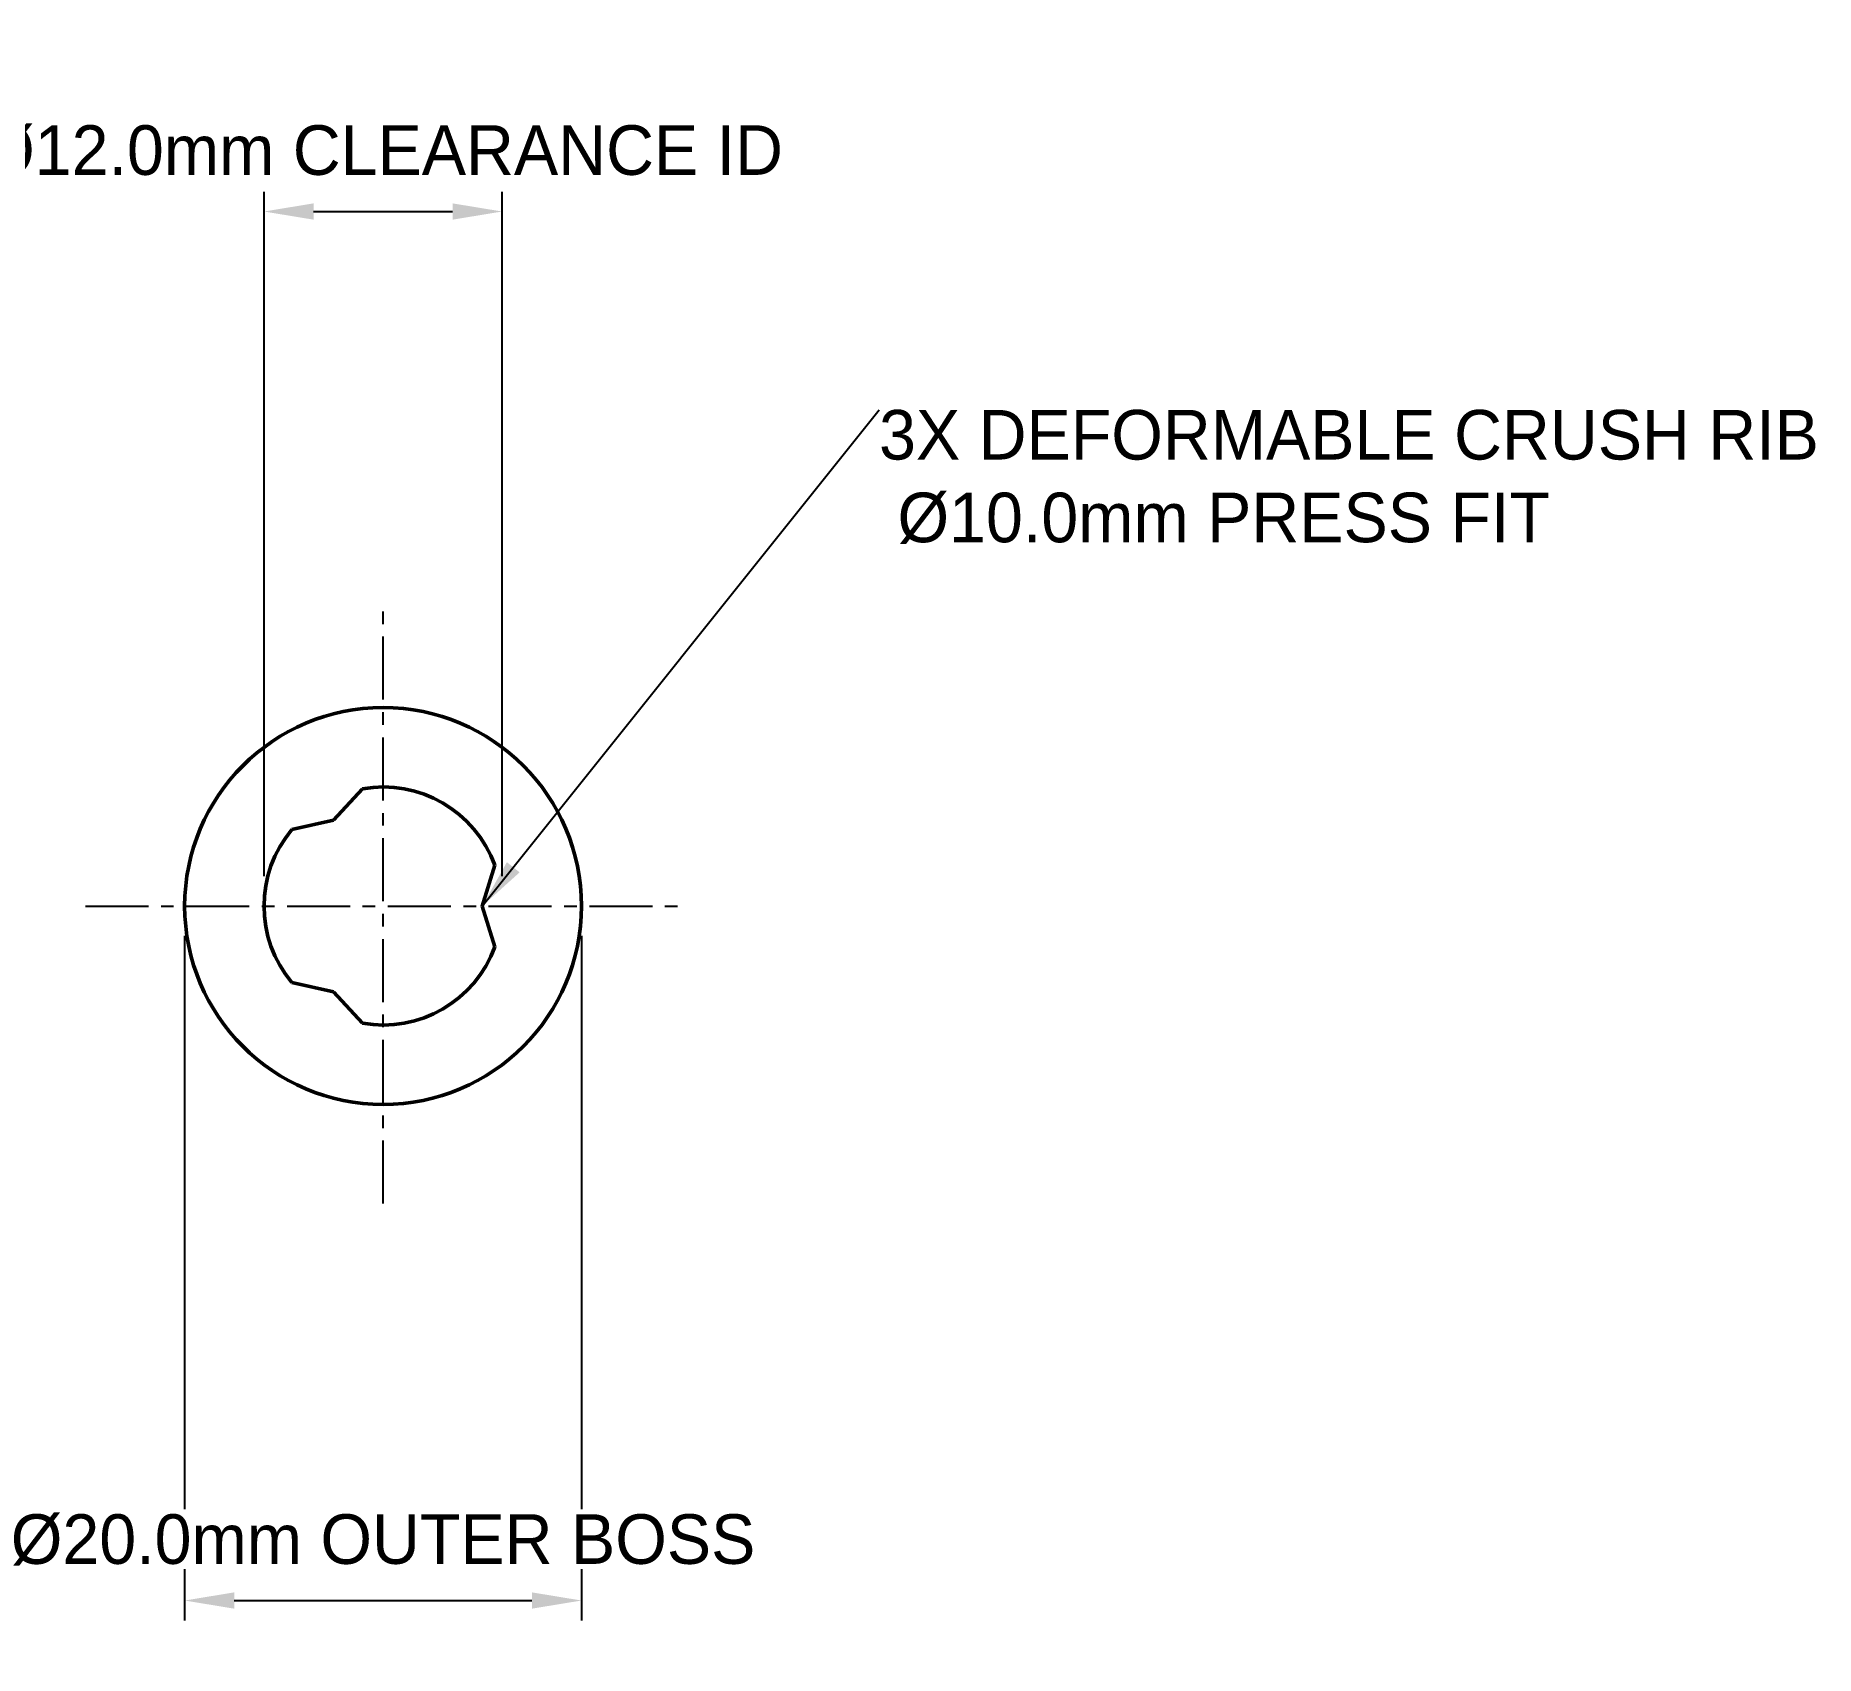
# Model space of a CAD drawing. Header units: metres. Extents: x -17.5 to 72.2, y -37.8 to 43.9.
import ezdxf

# ---------------------------------------------------------------- set-up
doc = ezdxf.new("R2010")
doc.units = ezdxf.units.M
doc.linetypes.add('CENTER', pattern=[5.08, 3.175, -0.635, 0.635, -0.635])
for name, color, linetype, lineweight in [('CENTERLINES', 7, 'CENTER', 25), ('DIMENSIONS', 7, 'Continuous', 25), ('GEOMETRY', 7, 'Continuous', 50)]:
    doc.layers.add(name, color=color, linetype=linetype, lineweight=lineweight)
doc.dimstyles.new('ENGINEERING_STYLE', dxfattribs={"dimtxt": 2.5, "dimasz": 2.5, "dimexe": 1, "dimexo": 1.5, "dimgap": 0.8, "dimtad": 1, "dimcen": 2.5, "dimazin": 3, "dimtfac": 1, "dimtmove": 0, "dimatfit": 3, "dimtfill": 1})

msp = doc.modelspace()

# ---------------------------------------------------------------- linework, layer by layer
at = {"layer": 'CENTERLINES'}
for p, q in [((0, -15), (0, 15)), ((-15, 0), (15, 0))]:
    msp.add_line(p, q, dxfattribs=at)
at = {"layer": 'GEOMETRY'}
for p, q in [((-1.042, 5.909), (-2.5, 4.33)), ((-2.5, 4.33), (-4.596, 3.857)), ((5, 0), (5.638, 2.052)), ((5.638, -2.052), (5, 0)), ((-4.596, -3.857), (-2.5, -4.33)), ((-2.5, -4.33), (-1.042, -5.909))]:
    msp.add_line(p, q, dxfattribs=at)
msp.add_circle((0, 0), 10, dxfattribs=at)
for start, end in [(20, 100), (140, 220), (260, 340)]:
    msp.add_arc((0, 0), 6, start, end, dxfattribs=at)

# ---------------------------------------------------------------- texts
at = {"layer": 'DIMENSIONS', "insert": (25, 25), "char_height": 2.5, "attachment_point": 1}
msp.add_mtext('3X DEFORMABLE CRUSH RIB\\P %%C10.0mm PRESS FIT', dxfattribs=at)

# ---------------------------------------------------------------- next in the draw order: dimensions: what is measured, and where the dimension line sits
at = {"layer": 'DIMENSIONS'}
msp.add_linear_dim(base=(-10, -35), p1=(-10, 0), p2=(10, 0), text='%%C20.0mm OUTER BOSS', dimstyle='ENGINEERING_STYLE', dxfattribs=at).render()

# ---------------------------------------------------------------- next in the draw order: dimensions: what is measured, and where the dimension line sits
msp.add_linear_dim(base=(-6, 35), p1=(-6, 0), p2=(6, 0), text='%%C12.0mm CLEARANCE ID', dimstyle='ENGINEERING_STYLE', dxfattribs=at).render()

# ---------------------------------------------------------------- next in the draw order: leaders
msp.add_leader([(5, 0), (25, 25)], dimstyle='ENGINEERING_STYLE', dxfattribs=at)

doc.saveas('drawing.dxf')
